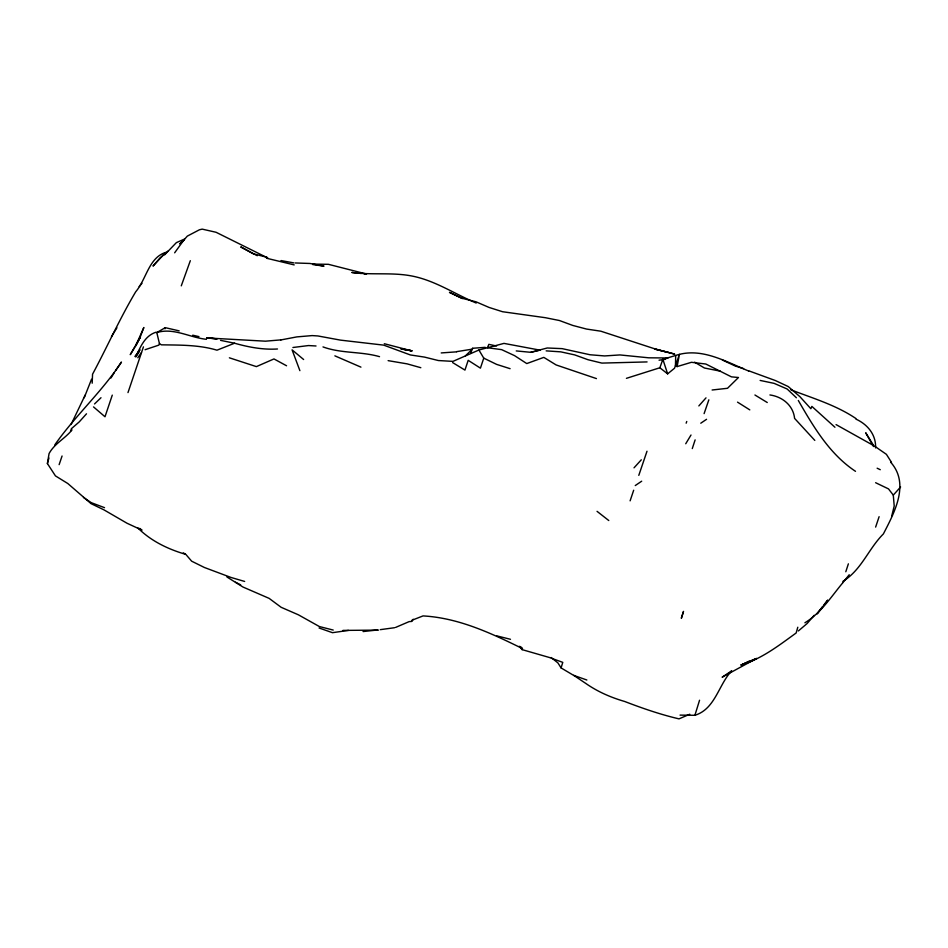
<?xml version="1.0" encoding="UTF-8"?>
<svg xmlns="http://www.w3.org/2000/svg" width="948" height="948" viewBox="0 0 948 948"><rect width="100%" height="100%" fill="white"/><g stroke="black" fill="none" stroke-linecap="round" stroke-linejoin="round"><path stroke-width="1.42" d="M748.636 371.012C725.647 361.615 701.307 346.909 675.711 355.441L675.462 365.478L674.526 368.227L667.629 373.856L659.844 367.765L626.427 378.335M92.181 383.193L92.56 374.187C107.254 346.814 119.839 318.409 135.683 291.83C146.585 278.961 148.706 257.631 165.841 252.369L153.019 266.068L160.011 257.939L167.891 251.149M890.61 462.138C910.044 483.788 894.557 512.264 883.37 533.937C868.321 548.951 861.661 569.795 842.902 581.361M680.06 715.112L694.896 715.302L699.553 700.24M139.664 528.368L141.987 530.157L127.032 523.249L103.901 509.834L91.02 503.637L67.806 483.516L55.434 475.884L47.4 463.548L49.071 453.571C54.474 443.546 65.092 438.616 72.036 429.882M677.085 366.592L679.455 354.398L675.462 365.478L677.085 366.592L691.436 362.302L705.81 364.02L731.429 376.854L738.468 377.505L727.507 388.289L712.114 390.007M891.795 515.736L894.213 506.007L893.289 495.117L888.513 488.907L875.62 482.71M164.976 328.826L165.272 327.664L179.196 330.888M47.4 463.548L48.941 457.991M395.553 627.446L409.133 621.627L411.61 621.426L411.965 620.253L423.033 615.916C458.607 617.883 490.993 633.122 522.443 648.586L522.123 649.629L549.449 657.509L562.78 662.368L561.074 667.913L573.469 675.284L586.848 680.012M797.801 627.232L796.142 632.991C778.841 645.47 761.623 658.99 740.767 665.058L756.468 658.481L722.139 677.192L731.678 670.84C718.525 684.717 715.29 709.021 694.896 715.302M485.198 347.335L472.625 348.283L472.365 349.137L456.616 351.649M683.401 611.768L681.339 618.297L683.532 611.365M845.806 571.751L848.377 563.835M692.277 448.582L695.133 439.884M280.821 339.941L296.843 336.896L312.153 335.592L317.912 335.959L340.522 340.131L383.691 345.131L410.33 354.943L424.55 357.112L438.355 360.536L450.596 361.247L453.026 361.342L478.918 350.013L483.764 358.143L480.423 368.144L468.194 360.323L464.947 370.087L452.599 362.563M646.998 451.236L638.798 475.363M630.112 500.84L633.679 490.223M875.632 527.088L879.116 516.684M59.132 464.65L62.07 456M143.444 346.861L127.98 392.602M112.279 395.126L105.003 416.764L93.52 406.905M686.162 423.187L686.755 421.469M704.103 413.624L708.843 399.831M70.579 431.162L71.432 428.674L79.288 421.848L86.493 413.802M165.272 327.664L156.799 332.558L159.43 343.555L158.897 345.096L145.068 349.717M84.206 397.757L91.553 379.212M181.281 285.846L190.323 260.688M659.844 367.765L662.877 359.339L675.711 355.441M140.268 336.813L143.847 327.487L135.659 345.878L140.434 336.978L130.267 354.671L134.889 347.134M470.599 353.426L472.625 348.283M85.154 395.103L71.076 424.538M135.659 345.878L139.617 338.104M685.736 443.747L691.009 435.014M111.485 336.552L116.924 327.771M110.94 378.003L114.033 373.05M138.977 352.229L135.765 356.922C140.34 347.134 144.736 335.746 156.076 332.203M115.573 370.561L121.451 362.053C101.91 391.856 75.141 415.781 54.794 444.885M139.557 350.215L135.054 356.566L140.067 349.824M137.792 357.74L141.477 352.561M174.645 252.808L184.019 239.808L179.753 243.92L184.611 239.038L176.375 242.629L164.573 254.882M411.61 621.426L413.221 619.245M842.606 582.996C830.993 596.991 820.778 613.166 804.911 622.777M817.247 613.913L827.592 600.321M817.401 613.19L822.497 606.732M824.203 604.575L827.604 600.262M842.772 582.771L849.218 574.737M814.142 615.335L807.186 623.464L798.37 630.953M139.19 286.533L141.975 283.345M183.711 240.188L187.325 236.111L199.436 229.772L202.208 229.132L216.061 232.272L267.834 258.01M698.842 405.922L705.999 397.864M893.289 495.117L900.6 486.988M634.022 467.826L641.298 459.804M94.551 403.943L100.986 397.722M465.409 355.856L471.369 350.096M635.267 485.554L641.689 481.193M700.773 423.211L706.556 419.312M689.777 714.223L679.017 718.868C660.448 714.531 642.436 708.298 624.637 701.461C610.891 697.479 597.667 691.732 585.9 683.508L573.682 675.332M749.05 661.183L742.805 664.37L756.468 658.481M277.48 348.983C262.928 349.919 248.518 347.158 234.571 343.223L216.974 350.179C198.997 344.788 179.942 345.108 161.35 344.835L159.43 343.555M478.918 350.013L503.969 343.389L540.147 350.179M516.245 350.926L530.738 352.312L547.257 347.987L562.14 348.639L590.035 354.753L604.587 355.938L619.921 354.931L648.74 357.811L667.985 357.977M530.738 352.312L538.808 350.487M659.05 360.181L665.662 359.28M156.799 332.558C173.567 327.463 189.541 337.441 206 339.254L206.391 339.348M348.485 630.408L332.452 632.683L319.061 627.991M380.326 629.65L394.546 627.718M292.92 347.501L308.503 345.558L316.028 345.984M363.048 631.558L377.458 629.993M280.987 339.87L265.476 341.185L206.782 337.938L216.926 338.898M441.223 352.929L456.521 351.85M312.639 264.101L328.387 264.314L366.568 274.031L363.878 273.747M647.081 361.923L601.861 363.096L588.044 359.73L574.701 354.896L560.766 351.85L546.155 350.867M720.279 371.142L704.411 368.002L694.635 362.172M342.939 630.408L378.536 630.112M295.183 262.963L309.96 263.473L324.026 266.127L312.698 264.551M206.854 337.867L216.938 338.874M361.2 273.462L351.815 272.443C371.296 275.181 391.086 272.277 410.484 275.75C434.208 279.921 454.353 293.844 476.216 303.04M400.838 348.935L412.036 350.831L402.177 348.994L411.894 350.914L384.319 343.721M280.975 260.558L293.785 262.892M388.123 360.643L407.13 363.866L420.829 367.706M220.576 340.368L234.571 343.223M760.13 380.432L774.101 383.359L787.172 389.012L796.391 397.769M496.574 346.02L488.848 344.349L487.426 347.726L501.658 349.646L514.563 355.642L526.768 363.57L543.808 357.384L556.132 364.944L596.446 378.596M192.728 335.189L198.962 336.635M266.53 258.235L294.2 264.907M668.245 352.443L654.701 349.065L674.609 354.078L654.535 348.757L600.831 331.196L586.504 329.051L572.734 325.425L559.427 320.519L545.349 317.699L502.559 311.726L489.026 307.425L475.991 301.796L462.162 298.3L449.459 292.351L462.34 298.561M496.634 635.835L510.474 639.296M379.532 356.661C361.058 351.317 341.244 353.628 322.995 346.909M333.222 630.065L319.393 626.557L298.395 614.814L281.153 607.301L269.125 598.366L242.937 587.013L226.916 576.965M267.063 257.299L253.246 253.78L240.745 246.918L257.287 255.711M244.643 581.444L230.992 577.451L204.436 567.508L191.65 561.18L185.808 554.379C168.021 549.212 150.839 540.988 137.638 527.716M743.576 368.606L735.352 366.058L722.412 360.039M510.107 368.677L496.586 364.376L483.764 358.143M769.918 394.949C782.373 396.691 793.286 405.436 794.59 418.4L814.806 440.393M104.529 507.666L91.257 502.665L83.448 497.427M748.73 370.81L775.357 380.539L788.25 386.559L799.911 396.667L810.86 408.73L811.867 406.396L834.939 427.252M790.703 389.723C812.886 398.279 835.982 405.08 855.866 418.483M360.939 367.137L334.869 355.844M877.137 468.205L880.277 469.71M235.483 582.226L240.673 584.869M873.262 445.382L836.065 424.609M286.569 365.774L273.972 358.936L256.375 366.615L229.38 357.811M754.928 394.996L767.264 402.521M183.32 552.874L185.37 554.118M737.532 402.142L749.797 409.88M855.949 419.123C867.55 424.372 876.142 434.705 875.573 447.906M874.257 445.927L886.404 454.341L891.499 462.328M855.499 471.322C829.536 454.104 813.526 426.825 798.311 400.471M597.05 511.339L608.782 520.535M551.132 657.521L557.898 662.889L561.074 667.913M303.633 359.517L292.079 349.848L299.888 370.656M520.464 646.524L522.443 648.586M519.243 646.263L522.123 649.629M873.12 444.79L865.702 432.762L873.511 446.555M662.877 359.339L667.629 373.856"/></g></svg>
